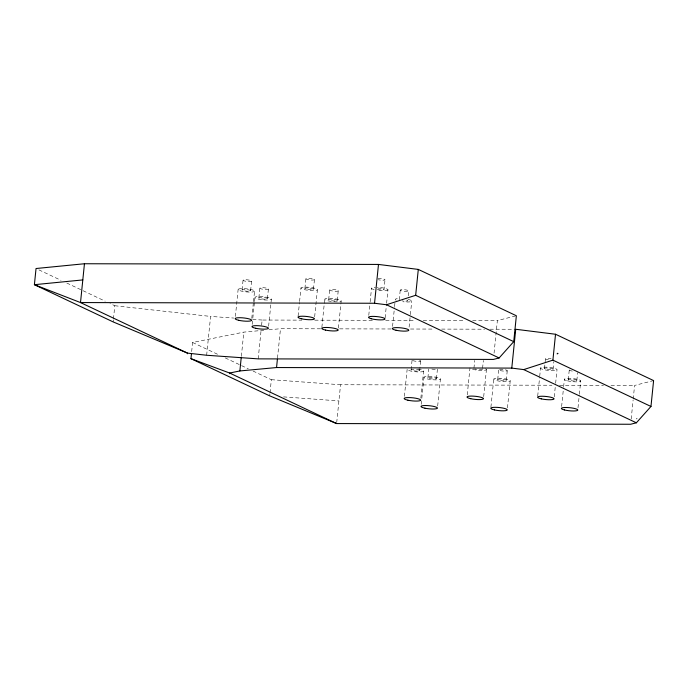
<?xml version="1.0" encoding="UTF-8"?>
<svg xmlns="http://www.w3.org/2000/svg" width="688" height="688" viewBox="0 0 688 688"><rect width="100%" height="100%" fill="white"/><g stroke="black" fill="none" stroke-linecap="round" stroke-linejoin="round"><path stroke-width="0.52" stroke-dasharray="3.44 2.58" d="M113.15 321.907L113.357 319.886M113.46 318.871L114.793 305.73L109.994 303.46M191.668 351.585L192.597 342.486L243.819 332.123L263.728 330.274M206.649 355.257L210.597 316.428L233.731 318.054M235.382 316.446L238.134 289.399M242.081 289.837L243.062 280.128M241.368 356.264L243.819 332.123M250.595 290.852A4.3 0.808 5.8 0 0 244.618 289.433A4.3 0.808 5.8 0 0 243.793 290.749A4.3 0.808 5.8 0 0 250.595 290.852L251.576 281.143A4.3 0.808 5.8 0 0 245.607 279.732A4.3 0.808 5.8 0 0 244.782 281.039A4.3 0.808 5.8 0 0 251.576 281.143M251.791 318.329L253.373 302.729M253.485 301.688L254.543 291.291A8.273 1.548 5.8 0 0 242.873 288.59A8.273 1.548 5.8 0 0 241.6 291.153A8.273 1.548 5.8 0 0 254.543 291.291M252.178 324.435L252.702 319.232M252.814 318.2L254.397 302.6M254.5 301.559L254.921 297.397M258.869 297.827L259.858 288.117M258.189 358.869L261.062 330.532M261.595 325.286L262.128 320.04L301.877 320.135M267.426 298.755A4.3 0.808 5.8 0 0 261.216 297.379A4.3 0.808 5.8 0 0 260.804 298.738A4.3 0.808 5.8 0 0 267.426 298.755L268.406 289.046A4.3 0.808 5.8 0 0 262.197 287.67A4.3 0.808 5.8 0 0 261.784 289.029A4.3 0.808 5.8 0 0 268.406 289.046M268.621 326.224L271.373 299.177A8.273 1.548 5.8 0 0 259.428 296.537A8.273 1.548 5.8 0 0 258.636 299.151A8.273 1.548 5.8 0 0 271.373 299.177M269.705 395.867L269.911 393.846M270.014 392.839L271.347 379.69L253.098 371.073M277.505 358.104L280.489 328.718L321.313 328.812M298.102 316.041L299.478 302.522M299.581 301.482L300.957 287.962M304.904 288.392L305.893 278.683M313.453 289.321A4.3 0.808 5.8 0 0 307.252 287.945A4.3 0.808 5.8 0 0 306.831 289.304A4.3 0.808 5.8 0 0 313.453 289.321L314.442 279.612A4.3 0.808 5.8 0 0 308.233 278.236A4.3 0.808 5.8 0 0 307.82 279.595A4.3 0.808 5.8 0 0 314.442 279.612M314.657 316.79L317.4 289.751A8.273 1.548 5.8 0 0 305.463 287.102A8.273 1.548 5.8 0 0 304.672 289.717A8.273 1.548 5.8 0 0 317.4 289.751M321.881 327.273L324.727 299.194M328.675 299.624L329.664 289.915M337.232 300.553A4.3 0.808 5.8 0 0 331.023 299.177A4.3 0.808 5.8 0 0 330.61 300.536A4.3 0.808 5.8 0 0 337.232 300.553L338.221 290.843A4.3 0.808 5.8 0 0 332.012 289.467A4.3 0.808 5.8 0 0 331.599 290.826A4.3 0.808 5.8 0 0 338.221 290.843M338.427 328.021L341.179 300.983A8.273 1.548 5.8 0 0 329.242 298.334A8.273 1.548 5.8 0 0 328.443 300.948A8.273 1.548 5.8 0 0 341.179 300.983M336.716 422.544L340.56 384.747L551.965 385.237M368.777 315.319L370.041 302.84M370.144 301.8L371.52 288.281M377.282 289.442A4.3 0.808 5.8 0 0 384.016 289.51L385.005 279.801M385.125 317.847L386.501 304.32M386.604 303.288L387.98 289.76A8.273 1.548 5.8 0 0 377.291 287.292M392.556 326.404L394.456 307.682M394.559 306.642L395.093 301.439M399.246 299.787L400.235 290.087M408.294 295.866L408.784 291.007A4.3 0.808 5.8 0 0 402.575 289.631A4.3 0.808 5.8 0 0 402.162 290.998A4.3 0.808 5.8 0 0 408.784 291.007M409.102 327.144L410.272 315.706M410.375 314.665L411.751 301.146M404.398 396.357L407.15 369.318M411.097 369.74L412.078 360.039M419.646 370.669A4.3 0.808 5.8 0 0 413.436 369.293A4.3 0.808 5.8 0 0 413.024 370.66A4.3 0.808 5.8 0 0 419.646 370.669L420.635 360.968M420.85 398.137L423.593 371.099M421.202 404.346L423.946 377.308M427.902 377.729L428.787 368.992M436.467 378.572L437.448 368.863A4.3 0.808 5.8 0 1 431.023 368.94M437.671 406.032L440.415 378.993A8.273 1.548 5.8 0 0 428.22 376.396A8.273 1.548 5.8 0 0 427.91 379.062A8.273 1.548 5.8 0 0 440.415 378.993M467.247 394.869L469.99 367.822M473.937 368.252L474.729 360.486M482.589 368.209L483.38 360.443M483.69 396.649L486.433 369.611M494.061 353.125L497.364 320.591L515.364 315.998M490.914 407.141L493.76 379.062M497.708 379.484L498.697 369.783M506.265 380.412A4.3 0.808 5.8 0 0 500.056 379.036A4.3 0.808 5.8 0 0 499.643 380.395A4.3 0.808 5.8 0 0 506.265 380.412L507.254 370.712M507.469 407.881L510.212 380.842A8.273 1.548 5.8 0 0 498.275 378.194A8.273 1.548 5.8 0 0 497.476 380.817A8.273 1.548 5.8 0 0 510.212 380.842M537.706 396.073L539.607 377.351M539.71 376.31L540.562 367.994M544.509 368.415L545.489 358.715M553.057 369.344A4.3 0.808 5.8 0 0 546.848 367.968A4.3 0.808 5.8 0 0 546.435 369.336A4.3 0.808 5.8 0 0 553.057 369.344L553.849 361.578M554.261 396.813L555.526 384.334M555.637 383.293L557.005 369.774A8.273 1.548 5.8 0 0 545.068 367.125A8.273 1.548 5.8 0 0 544.277 369.748A8.273 1.548 5.8 0 0 557.005 369.774M561.623 406.522L563.524 387.808M563.635 386.768L564.366 379.484M568.279 379.681L569.26 369.972M576.836 380.55A4.3 0.808 5.8 0 0 570.498 379.2A4.3 0.808 5.8 0 0 570.335 380.593A4.3 0.808 5.8 0 0 576.836 380.55L577.628 372.784M577.997 407.786L579.262 395.308M579.373 394.267L580.741 380.748M631.188 419.009L633.106 400.124M633.209 399.074L634.594 385.435L653.6 380.584M636.417 419.035L636.477 418.407L637.2 418.528M268.965 329.793L280.489 328.718M314.76 320.169L372.767 320.298M385.658 320.333L415.733 320.402M423.249 320.419L465.14 320.513M472.656 320.539L497.364 320.591M339.571 328.855L391.128 328.976M410.461 329.019L434.094 329.079M441.61 329.096L484.576 329.199M489.942 329.208L515.725 329.268M559.482 385.254L603.479 385.357M610.987 385.375L634.594 385.435M252.668 319.378L262.128 320.04M271.347 379.69L340.56 384.747M283.551 396.881L338.917 400.923M114.793 305.73L210.597 316.428M38.924 269.877L61.017 280.317M66.779 283.035L105.195 301.189M192.597 342.486L217.563 354.277M225.251 357.915L240.619 365.173M241.574 365.629L248.299 368.802M572.347 371.073A4.3 0.808 5.8 0 1 569.432 369.783M548.431 359.815A4.3 0.808 5.8 0 1 545.696 358.525A4.3 0.808 5.8 0 1 551.105 358.534M505.319 369.791A4.3 0.808 5.8 0 1 505.233 371.15A4.3 0.808 5.8 0 1 498.723 369.92A4.3 0.808 5.8 0 1 504.313 369.602M419.551 360.271A4.3 0.808 5.8 0 1 418.287 361.415A4.3 0.808 5.8 0 1 412.164 360.254M482.408 368.966A4.3 0.808 5.8 0 1 480.147 369.628A4.3 0.808 5.8 0 1 475.021 368.949M417.943 368.983A8.273 1.548 5.8 0 1 423.197 371.46A8.273 1.548 5.8 0 1 412.8 371.434A8.273 1.548 5.8 0 1 407.545 368.957M485.565 368.734A8.273 1.548 5.8 0 1 482.856 370.462A8.273 1.548 5.8 0 1 472.071 369.155M377.987 278.425A4.3 0.808 5.8 0 1 383.775 279.044A4.3 0.808 5.8 0 1 384.007 280.154A4.3 0.808 5.8 0 1 378.271 279.732M406.72 300.028A4.3 0.808 5.8 0 1 407.107 301.052A4.3 0.808 5.8 0 1 402.188 300.897M377.944 288.109A4.3 0.808 5.8 0 1 384.016 289.51M408.036 299.392A8.273 1.548 5.8 0 1 411.347 301.507A8.273 1.548 5.8 0 1 403.065 301.765M396.176 300.235A8.273 1.548 5.8 0 1 399.805 298.497M387.98 289.76A8.273 1.548 5.8 0 1 377.944 290.362M374.169 289.622A8.273 1.548 5.8 0 1 375.347 287.274M429.157 378.426A4.3 0.808 5.8 0 0 436.321 378.761A4.3 0.808 5.8 0 0 431.066 377.256A4.3 0.808 5.8 0 0 429.157 378.426M567.402 380.825A8.273 1.548 5.8 0 0 580.698 381.152A8.273 1.548 5.8 0 0 569.569 378.374A8.273 1.548 5.8 0 0 567.402 380.825"/><path stroke-width="1.03" d="M84.452 263.745L80.505 302.565L187.489 353.116L206.649 355.257L258.189 358.869L493.416 359.42L499.118 357.966L513.738 341.635L516.361 315.749L418.295 269.412L378.486 264.433L84.452 263.745L36.043 268.518L34.4 284.694L113.15 321.907L187.489 353.116L187.428 353.778M190.954 358.663L229.629 373.025L239.871 370.952L276.55 367.547L511.777 368.097L515.725 329.268L555.526 334.248L653.6 380.584L650.968 406.47L636.357 422.802L630.655 424.255L336.613 423.567L269.705 395.867L190.954 358.663L191.462 353.606M229.56 373.687L229.629 373.025L336.613 423.567M239.871 370.952L241.256 357.313M276.55 367.547L277.402 359.153M82.809 279.921L34.4 284.694L80.505 302.565L374.547 303.253L378.486 264.433M374.547 303.253L386.484 304.75L415.664 295.298L418.295 269.412M511.777 368.097L523.723 369.594L552.903 360.134L555.526 334.248M557.246 353.976L557.306 353.357L558.028 353.477M415.664 295.298L513.738 341.635M552.903 360.134L650.968 406.47M386.484 304.75L499.118 357.966M523.723 369.594L636.357 422.802M541.318 398.868A8.273 1.548 5.8 0 0 554.046 398.894A8.273 1.548 5.8 0 0 542.11 396.245A8.273 1.548 5.8 0 0 541.318 398.868M564.444 409.945A8.273 1.548 5.8 0 0 577.739 410.272A8.273 1.548 5.8 0 0 566.611 407.494A8.273 1.548 5.8 0 0 564.444 409.945M494.526 409.936A8.273 1.548 5.8 0 0 507.254 409.962A8.273 1.548 5.8 0 0 495.317 407.313A8.273 1.548 5.8 0 0 494.526 409.936M470.747 398.705A8.273 1.548 5.8 0 0 483.483 398.73A8.273 1.548 5.8 0 0 471.538 396.082A8.273 1.548 5.8 0 0 470.747 398.705M424.952 408.182A8.273 1.548 5.8 0 0 437.456 408.113A8.273 1.548 5.8 0 0 425.261 405.516A8.273 1.548 5.8 0 0 424.952 408.182M407.907 400.192A8.273 1.548 5.8 0 0 420.635 400.218A8.273 1.548 5.8 0 0 408.698 397.569A8.273 1.548 5.8 0 0 407.907 400.192M396.056 330.24A8.273 1.548 5.8 0 0 408.792 330.266A8.273 1.548 5.8 0 0 396.847 327.617A8.273 1.548 5.8 0 0 396.056 330.24M371.21 318.742A8.273 1.548 5.8 0 0 384.824 319.266A8.273 1.548 5.8 0 0 374.332 316.411A8.273 1.548 5.8 0 0 371.21 318.742M301.714 318.836A8.273 1.548 5.8 0 0 314.442 318.871A8.273 1.548 5.8 0 0 302.505 316.222A8.273 1.548 5.8 0 0 301.714 318.836M325.484 330.068A8.273 1.548 5.8 0 0 338.221 330.102A8.273 1.548 5.8 0 0 326.284 327.454A8.273 1.548 5.8 0 0 325.484 330.068M238.641 320.273A8.273 1.548 5.8 0 0 251.584 320.41A8.273 1.548 5.8 0 0 239.914 317.71A8.273 1.548 5.8 0 0 238.641 320.273M255.678 328.271A8.273 1.548 5.8 0 0 268.415 328.305A8.273 1.548 5.8 0 0 256.478 325.656A8.273 1.548 5.8 0 0 255.678 328.271"/></g></svg>
